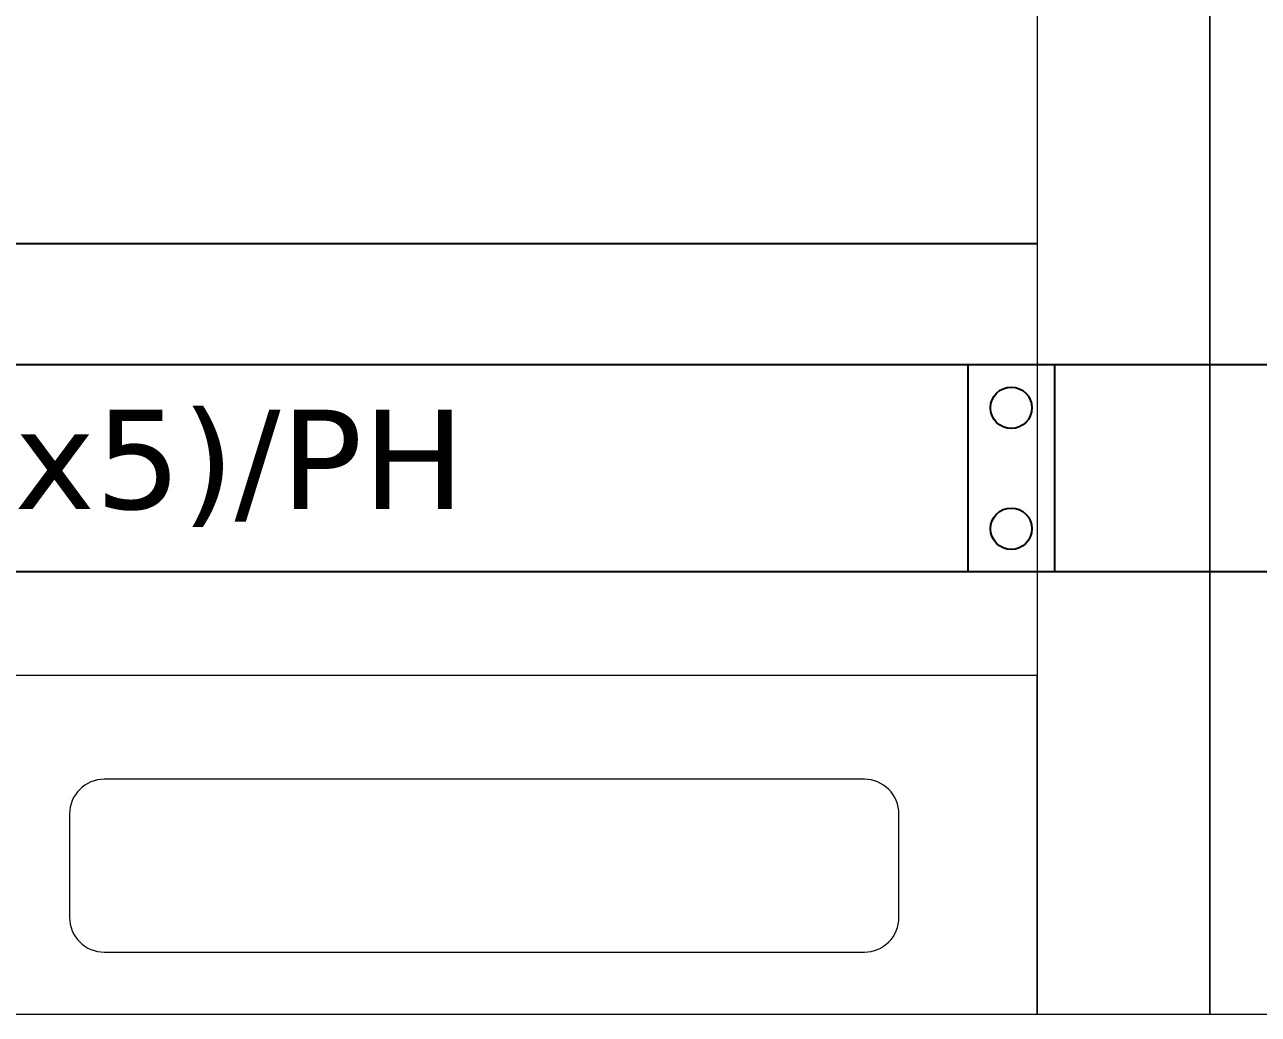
# Model space of a CAD drawing. Header units: millimetres. Extents: x -116965 to 323937, y 291661 to 566926.
# Drawn here: x -35280.9 to -34923.9, y 346151.8 to 346438.1 of the extents above; entities that cross this region are included whole.
import ezdxf

# ---------------------------------------------------------------- set-up
doc = ezdxf.new("R2010")
doc.units = ezdxf.units.MM
doc.layers.get('0').update_dxf_attribs({"lineweight": 18})
doc.layers.add('C00-00-00', color=7, linetype='Continuous')
doc.layers.add('hw_Auxiliary', color=2, linetype='Continuous', lineweight=13)
doc.styles.get("Standard").update_dxf_attribs({"font": 'arial.ttf'})

# ---------------------------------------------------------------- blocks, each defined once
blk = doc.blocks.new('*U1443')
for points in [[(0, 2200), (0, 0), (50, 0), (50, 2200)], [(650, 2200), (650, 0), (700, 0), (700, 2200)], [(50, 98), (50, 0), (650, 0), (650, 98)]]:
    blk.add_lwpolyline(points, close=True)
at = {"layer": 'hw_Auxiliary'}
blk.add_lwpolyline([(600, 68), (380, 68, 0.414214), (370, 58), (370, 28, 0.414214), (380, 18), (600, 18, 0.414214), (610, 28), (610, 58, 0.414214)], format="xyb", close=True, dxfattribs=at)
blk = doc.blocks.new('*U1660')
at = {"color": 1, "lineweight": -3, "ltscale": 5}
blk.add_lwpolyline([(62881.88, 341247.32), (62881.88, 341307.32), (63536.88, 341307.32), (63536.88, 341247.32)], close=True, dxfattribs=at)
for centre in [(62894.38, 341294.82), (62894.38, 341259.82)]:
    blk.add_circle(centre, 6, dxfattribs=at)
blk = doc.blocks.new('*U1663')
at = {"color": 1, "lineweight": -3, "ltscale": 5}
blk.add_lwpolyline([(63346.44, 341247.32), (63346.44, 341307.32), (63536.88, 341307.32), (63536.88, 341247.32)], close=True, dxfattribs=at)
for centre in [(63358.94, 341294.82), (63524.38, 341294.82), (63358.94, 341259.82), (63524.38, 341259.82)]:
    blk.add_circle(centre, 6, dxfattribs=at)

msp = doc.modelspace()

# ---------------------------------------------------------------- linework, layer by layer
at = {"lineweight": -3, "ltscale": 5}
msp.add_line((-35587.949803, 346374.783643), (-34987.949803, 346374.783643), dxfattribs=at)

# ---------------------------------------------------------------- block references
for p in [(-35637.949803, 346151.783643), (-34937.949803, 346151.783643)]:
    msp.add_blockref('*U1443', p)
at = {"lineweight": -3, "rotation": 180}
for name, p in [('*U1660', (27898.927936, 687587.105867)), ('*U1663', (28528.927936, 687587.105867))]:
    msp.add_blockref(name, p, dxfattribs=at)

# ---------------------------------------------------------------- texts
at = {"layer": 'C00-00-00', "color": 2, "insert": (-35310.449803, 346309.782443), "char_height": 28.70966008, "attachment_point": 5}
msp.add_mtext('{\\fVerdana|b0|i0|c0|p34;CU:(2x60x5)/PH}', dxfattribs=at)

doc.saveas('drawing.dxf')
